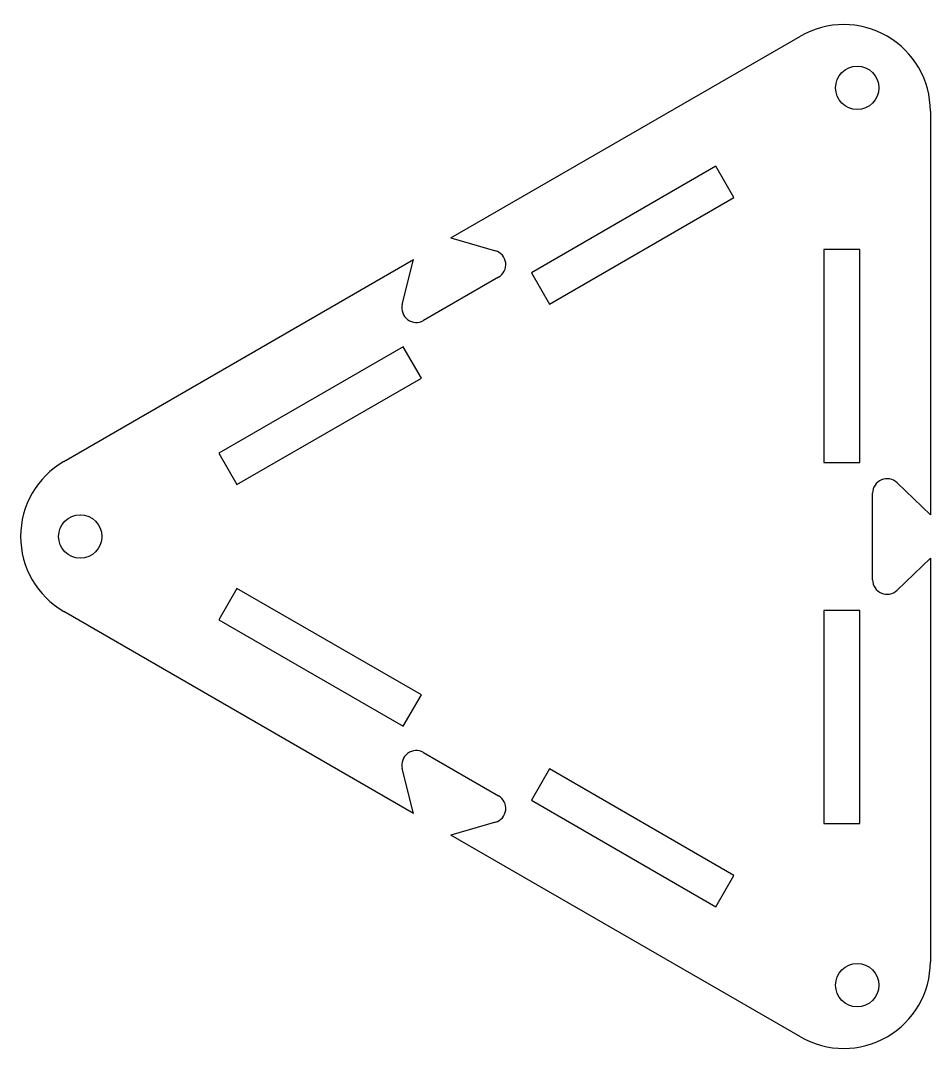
# Model space of a CAD drawing. Extents: x -40 to 23, y -35.7 to 35.7.
import ezdxf

# ---------------------------------------------------------------- set-up
doc = ezdxf.new("R2010")
doc.units = 0

# ---------------------------------------------------------------- blocks, each defined once
blk = doc.blocks.new('SHAPE2DVIEW002')
at = {"layer": 'DXF', "color": 0}
for p, q in [((-10.201, 20.669), (14, 34.641)), ((23, 29.445), (23, 1.5)), ((8.15, 25.634), (-4.624, 18.259)), ((9.4, 23.469), (8.15, 25.634)), ((-3.374, 16.094), (9.4, 23.469)), ((-10.201, 20.669), (-7.125, 19.781)), ((15.625, 19.875), (15.625, 5.125)), ((18.125, 19.875), (15.625, 19.875)), ((18.125, 5.125), (18.125, 19.875)), ((-37, 5.196), (-12.799, 19.169)), ((-13.569, 16.061), (-12.799, 19.169)), ((-6.902, 17.954), (-12.098, 14.954)), ((-4.624, 18.259), (-3.374, 16.094)), ((-13.501, 13.134), (-26.275, 5.759)), ((-12.251, 10.969), (-13.501, 13.134)), ((-25.025, 3.594), (-12.251, 10.969)), ((-26.275, 5.759), (-25.025, 3.594)), ((15.625, 5.125), (18.125, 5.125)), ((20.694, 3.72), (23, 1.5)), ((19, -3), (19, 3)), ((23, -1.5), (20.694, -3.72)), ((23, -1.5), (23, -29.445)), ((-25.025, -3.594), (-26.275, -5.759)), ((-12.251, -10.969), (-25.025, -3.594)), ((-12.799, -19.169), (-37, -5.196)), ((15.625, -5.125), (15.625, -19.875)), ((18.125, -5.125), (15.625, -5.125)), ((18.125, -19.875), (18.125, -5.125)), ((-26.275, -5.759), (-13.501, -13.134)), ((-13.501, -13.134), (-12.251, -10.969)), ((-12.098, -14.954), (-6.902, -17.954)), ((-12.799, -19.169), (-13.569, -16.061)), ((-3.374, -16.094), (-4.624, -18.259)), ((9.4, -23.469), (-3.374, -16.094)), ((-4.624, -18.259), (8.15, -25.634)), ((-7.125, -19.781), (-10.201, -20.669)), ((15.625, -19.875), (18.125, -19.875)), ((14, -34.641), (-10.201, -20.669)), ((8.15, -25.634), (9.4, -23.469))]:
    blk.add_line(p, q, dxfattribs=at)
for centre in [(17.935, 31.064), (-35.87, 0), (17.935, -31.064)]:
    blk.add_circle(centre, 1.5, dxfattribs=at)
for centre, radius, start, end in [((17, 29.445), 6, 0, 120), ((-7.402, 18.821), 1, -60, 73.91112), ((-12.598, 15.821), 1, 166.08888, -60), ((-34, 0), 6, 120, -120), ((20, 3), 1, 46.08888, -180), ((20, -3), 1, -180, -46.08888), ((-12.598, -15.821), 1, 60, -166.08888), ((-7.402, -18.821), 1, -73.91112, 60), ((17, -29.445), 6, -120, 0)]:
    blk.add_arc(centre, radius, start, end, dxfattribs=at)

msp = doc.modelspace()

# ---------------------------------------------------------------- block references
at = {"layer": 'DXF', "color": 0}
msp.add_blockref('SHAPE2DVIEW002', (0, 0), dxfattribs=at)

doc.saveas('drawing.dxf')
